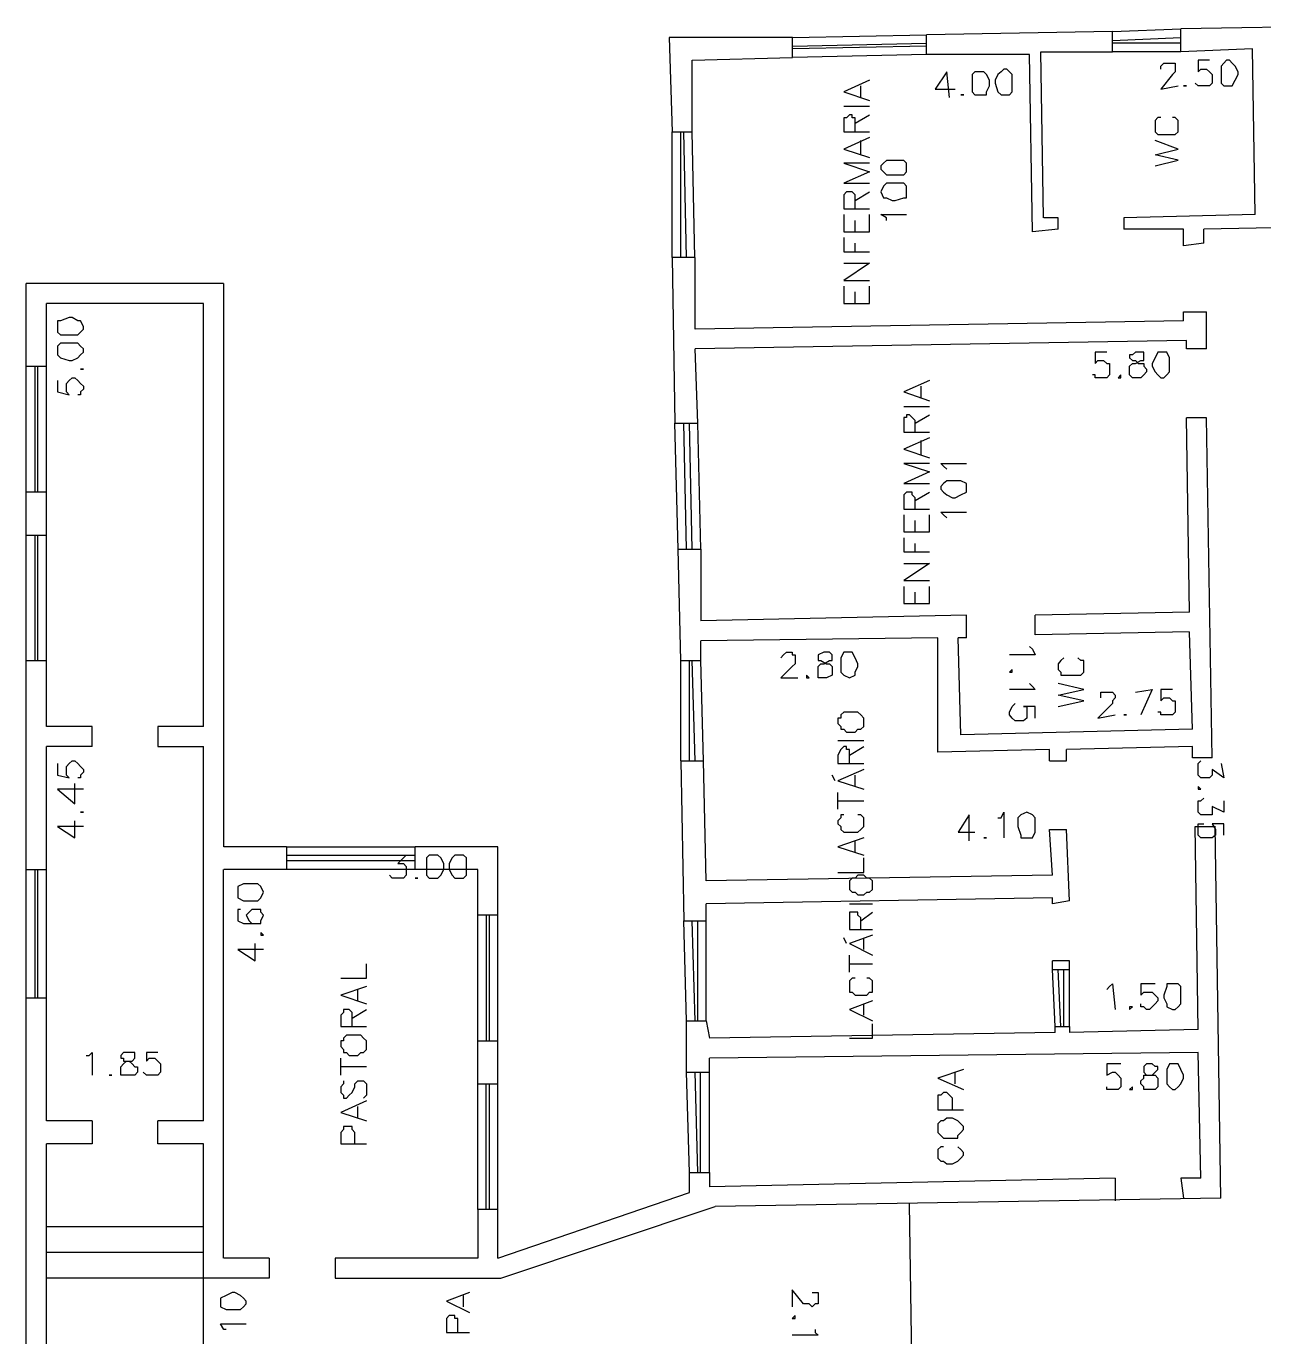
# Model space of a CAD drawing. Header units: millimetres. Extents: x -369 to -70, y -1414 to -1185.
# Drawn here: x -164.5 to -149.85, y -1281.71 to -1266.2 of the extents above; entities that cross this region are included whole.
import ezdxf

# ---------------------------------------------------------------- set-up
doc = ezdxf.new("R2010")
doc.units = ezdxf.units.MM
doc.header["$MEASUREMENT"] = 0
for name, color, linetype in [('10', 10, 'Continuous'), ('50', 50, 'Continuous'), ('6', 6, 'Continuous'), ('8', 8, 'Continuous')]:
    doc.layers.add(name, color=color, linetype=linetype)

msp = doc.modelspace()

# ---------------------------------------------------------------- linework, layer by layer
at = {"layer": '10'}
for points in [[(-148.901, -1266.202), (-150.831, -1266.234)], [(-150.831, -1266.506), (-150.831, -1266.234)], [(-156.618, -1266.605), (-155.431, -1266.573), (-155.431, -1266.573), (-155.431, -1266.334), (-155.431, -1266.334), (-156.889, -1266.334)], [(-156.889, -1266.334), (-156.853, -1267.453), (-156.853, -1267.453), (-156.618, -1267.453), (-156.618, -1267.453), (-156.618, -1266.605)], [(-151.642, -1266.266), (-153.844, -1266.302)], [(-153.844, -1266.538), (-153.844, -1266.302)], [(-152.489, -1266.506), (-151.642, -1266.506), (-151.642, -1266.506), (-151.642, -1266.266)], [(-152.625, -1266.538), (-153.844, -1266.538)], [(-152.589, -1268.636), (-152.625, -1266.538)], [(-152.457, -1268.468), (-152.489, -1266.506)], [(-149.984, -1266.47), (-150.831, -1266.506)], [(-149.952, -1268.432), (-149.984, -1266.47)], [(-152.285, -1268.604), (-152.285, -1268.468), (-152.285, -1268.468), (-152.453, -1268.468)], [(-149.952, -1268.432), (-151.506, -1268.468)], [(-151.506, -1268.468), (-151.506, -1268.604)], [(-152.285, -1268.604), (-152.589, -1268.636)], [(-150.799, -1268.604), (-151.506, -1268.604)], [(-150.559, -1268.771), (-150.799, -1268.803), (-150.799, -1268.803), (-150.799, -1268.604)], [(-148.701, -1268.568), (-150.559, -1268.604)], [(-150.559, -1268.771), (-150.559, -1268.604)], [(-156.582, -1269.787), (-156.582, -1268.939), (-156.582, -1268.939), (-156.853, -1268.939), (-156.853, -1268.939), (-156.821, -1270.902)], [(-162.168, -1269.247), (-164.502, -1269.247)], [(-164.502, -1270.226), (-164.502, -1269.247)], [(-162.164, -1275.913), (-162.164, -1269.247)], [(-164.502, -1270.226), (-164.263, -1270.226), (-164.263, -1270.226), (-164.263, -1269.483)], [(-162.404, -1269.483), (-164.263, -1269.483)], [(-162.404, -1274.49), (-162.404, -1269.483)], [(-150.799, -1269.687), (-150.799, -1269.583), (-150.799, -1269.583), (-150.527, -1269.583)], [(-150.527, -1270.022), (-150.527, -1269.583)], [(-150.799, -1269.687), (-156.582, -1269.787)], [(-150.763, -1269.922), (-156.582, -1270.022)], [(-150.527, -1270.022), (-150.763, -1270.022), (-150.763, -1270.022), (-150.763, -1269.922)], [(-156.55, -1270.902), (-156.582, -1270.022)], [(-150.763, -1270.834), (-150.527, -1270.834)], [(-150.731, -1273.136), (-150.763, -1270.838)], [(-150.459, -1274.862), (-150.527, -1270.838)], [(-156.821, -1270.902), (-156.55, -1270.902)], [(-164.502, -1272.224), (-164.502, -1271.717)], [(-164.502, -1272.224), (-164.263, -1272.224), (-164.263, -1272.224), (-164.263, -1271.717), (-164.263, -1271.717), (-164.502, -1271.717)], [(-156.753, -1273.711), (-156.785, -1272.392)], [(-156.785, -1272.392), (-156.514, -1272.392), (-156.514, -1272.392), (-156.514, -1273.239)], [(-153.368, -1273.171), (-156.514, -1273.239)], [(-153.368, -1273.439), (-153.368, -1273.171)], [(-150.731, -1273.136), (-152.557, -1273.171)], [(-152.557, -1273.407), (-152.557, -1273.171)], [(-150.731, -1273.371), (-152.557, -1273.407)], [(-153.708, -1273.439), (-156.514, -1273.475)], [(-156.514, -1273.711), (-156.514, -1273.475)], [(-153.708, -1274.794), (-153.708, -1273.439)], [(-153.436, -1274.59), (-153.468, -1273.439)], [(-153.368, -1273.439), (-153.468, -1273.439)], [(-150.695, -1274.522), (-150.731, -1273.375)], [(-164.502, -1273.711), (-164.263, -1273.711)], [(-164.502, -1276.181), (-164.502, -1273.711)], [(-164.263, -1274.49), (-164.263, -1273.711)], [(-156.753, -1273.711), (-156.514, -1273.711)], [(-163.723, -1274.726), (-163.723, -1274.49), (-163.723, -1274.49), (-164.263, -1274.49)], [(-162.404, -1274.49), (-162.944, -1274.49), (-162.944, -1274.49), (-162.944, -1274.726), (-162.944, -1274.726), (-162.404, -1274.726)], [(-150.695, -1274.522), (-153.436, -1274.59)], [(-163.723, -1274.726), (-164.263, -1274.726)], [(-164.263, -1276.181), (-164.263, -1274.726)], [(-162.404, -1279.158), (-162.404, -1274.726)], [(-152.385, -1274.762), (-153.708, -1274.794)], [(-152.385, -1274.898), (-152.385, -1274.762)], [(-152.385, -1274.898), (-152.186, -1274.898), (-152.186, -1274.898), (-152.186, -1274.762)], [(-150.695, -1274.726), (-152.186, -1274.762)], [(-150.459, -1274.862), (-150.695, -1274.862), (-150.695, -1274.862), (-150.695, -1274.726)], [(-156.753, -1274.898), (-156.482, -1274.898)], [(-156.753, -1274.898), (-156.717, -1276.792), (-156.717, -1276.792), (-156.45, -1276.792), (-156.45, -1276.792), (-156.45, -1276.588)], [(-156.45, -1276.317), (-156.482, -1274.898)], [(-150.627, -1278.075), (-150.663, -1275.673)], [(-150.663, -1275.673), (-150.423, -1275.673)], [(-150.359, -1280.073), (-150.427, -1275.673)], [(-152.353, -1276.249), (-152.385, -1275.709)], [(-152.385, -1275.709), (-152.186, -1275.709)], [(-152.15, -1276.552), (-152.186, -1275.709)], [(-161.421, -1275.913), (-162.164, -1275.913)], [(-161.421, -1275.913), (-161.421, -1276.181), (-161.421, -1276.181), (-162.164, -1276.181)], [(-158.919, -1275.913), (-159.899, -1275.913)], [(-159.899, -1276.181), (-159.899, -1275.913)], [(-158.919, -1276.724), (-158.919, -1275.913)], [(-164.502, -1276.181), (-164.263, -1276.181)], [(-162.168, -1280.785), (-162.168, -1276.181)], [(-159.155, -1276.181), (-159.899, -1276.181)], [(-158.919, -1276.724), (-159.155, -1276.724), (-159.155, -1276.724), (-159.155, -1276.181)], [(-152.353, -1276.249), (-156.45, -1276.317)], [(-152.353, -1276.52), (-156.45, -1276.588)], [(-152.15, -1276.552), (-152.353, -1276.588), (-152.353, -1276.588), (-152.353, -1276.52)], [(-152.353, -1277.368), (-152.353, -1277.264)], [(-152.353, -1277.368), (-152.15, -1277.368), (-152.15, -1277.368), (-152.15, -1277.264), (-152.15, -1277.264), (-152.353, -1277.264)], [(-164.502, -1285.756), (-164.502, -1277.703)], [(-164.502, -1277.703), (-164.263, -1277.703)], [(-163.723, -1279.158), (-164.263, -1279.158), (-164.263, -1279.158), (-164.263, -1277.703)], [(-156.685, -1278.583), (-156.685, -1277.975)], [(-156.685, -1277.975), (-156.45, -1277.975), (-156.45, -1277.975), (-156.414, -1278.179)], [(-152.321, -1278.111), (-156.414, -1278.179)], [(-152.321, -1278.111), (-152.321, -1278.043), (-152.321, -1278.043), (-152.15, -1278.043), (-152.15, -1278.043), (-152.15, -1278.111)], [(-150.627, -1278.075), (-152.15, -1278.111)], [(-159.155, -1278.718), (-159.155, -1278.211)], [(-159.155, -1278.718), (-158.919, -1278.718), (-158.919, -1278.718), (-158.919, -1278.211)], [(-159.155, -1278.211), (-158.919, -1278.211)], [(-156.685, -1278.583), (-156.414, -1278.583), (-156.414, -1278.583), (-156.414, -1278.415)], [(-150.627, -1278.347), (-156.414, -1278.415)], [(-150.595, -1279.837), (-150.627, -1278.347)], [(-163.723, -1279.158), (-163.723, -1279.43), (-163.723, -1279.43), (-164.263, -1279.43)], [(-162.404, -1279.158), (-162.944, -1279.158)], [(-162.404, -1279.43), (-162.944, -1279.43), (-162.944, -1279.43), (-162.944, -1279.158)], [(-164.263, -1285.756), (-164.263, -1279.43)], [(-162.404, -1281.02), (-162.404, -1279.43)], [(-156.649, -1280.005), (-156.649, -1279.769), (-156.649, -1279.769), (-156.414, -1279.769), (-156.414, -1279.769), (-156.414, -1279.937)], [(-151.61, -1279.837), (-156.414, -1279.937)], [(-151.61, -1279.837), (-151.61, -1280.105)], [(-150.595, -1279.837), (-150.831, -1279.837), (-150.799, -1280.073)], [(-158.919, -1280.785), (-156.649, -1280.005)], [(-158.883, -1281.02), (-156.346, -1280.173)], [(-150.359, -1280.073), (-156.346, -1280.173)], [(-158.919, -1280.785), (-158.919, -1280.209), (-158.919, -1280.209), (-159.155, -1280.209), (-159.155, -1280.785)], [(-161.625, -1280.785), (-161.625, -1281.02), (-161.625, -1281.02), (-162.404, -1281.02)], [(-161.625, -1280.785), (-162.164, -1280.785)], [(-159.155, -1280.785), (-160.846, -1280.785)], [(-160.846, -1280.785), (-160.846, -1281.02)], [(-160.846, -1281.02), (-158.883, -1281.02)]]:
    msp.add_lwpolyline(points, dxfattribs=at)
at = {"layer": '50'}
for points in [[(-151.067, -1266.709), (-151.067, -1266.673), (-151.035, -1266.641), (-150.999, -1266.641), (-150.967, -1266.641), (-150.931, -1266.641), (-150.899, -1266.641), (-150.899, -1266.673), (-150.899, -1266.709), (-150.899, -1266.741), (-150.931, -1266.773), (-151.067, -1266.945), (-150.863, -1266.909)], [(-150.491, -1266.605), (-150.627, -1266.605), (-150.627, -1266.741), (-150.595, -1266.709), (-150.527, -1266.709), (-150.491, -1266.741), (-150.459, -1266.773), (-150.459, -1266.809), (-150.459, -1266.841), (-150.459, -1266.877), (-150.491, -1266.909), (-150.527, -1266.909), (-150.595, -1266.909), (-150.627, -1266.909), (-150.663, -1266.877)], [(-150.291, -1266.605), (-150.323, -1266.641), (-150.355, -1266.673), (-150.355, -1266.741), (-150.355, -1266.773), (-150.355, -1266.877), (-150.323, -1266.909), (-150.291, -1266.909), (-150.255, -1266.909), (-150.223, -1266.909), (-150.187, -1266.841), (-150.155, -1266.773), (-150.155, -1266.741), (-150.187, -1266.673), (-150.223, -1266.641), (-150.255, -1266.605), (-150.291, -1266.605)], [(-154.519, -1266.841), (-154.823, -1266.977), (-154.823, -1266.977), (-154.519, -1267.081)], [(-153.572, -1267.045), (-153.604, -1266.741), (-153.604, -1266.741), (-153.74, -1266.945), (-153.504, -1266.945)], [(-153.233, -1266.741), (-153.269, -1266.741), (-153.301, -1266.773), (-153.301, -1266.841), (-153.301, -1266.909), (-153.301, -1266.977), (-153.269, -1267.013), (-153.201, -1267.013), (-153.133, -1267.013), (-153.133, -1266.977), (-153.097, -1266.909), (-153.097, -1266.841), (-153.133, -1266.773), (-153.165, -1266.741), (-153.201, -1266.741), (-153.233, -1266.741)], [(-152.929, -1266.709), (-152.961, -1266.741), (-152.997, -1266.773), (-153.029, -1266.841), (-153.029, -1266.877), (-152.997, -1266.977), (-152.961, -1267.013), (-152.929, -1267.013), (-152.893, -1267.013), (-152.861, -1267.013), (-152.829, -1266.977), (-152.829, -1266.877), (-152.829, -1266.841), (-152.829, -1266.773), (-152.861, -1266.741), (-152.893, -1266.709), (-152.929, -1266.709)], [(-154.619, -1267.045), (-154.619, -1266.909)], [(-150.763, -1266.909), (-150.799, -1266.909), (-150.763, -1266.909)], [(-154.823, -1267.149), (-154.519, -1267.149)], [(-153.4, -1267.013), (-153.436, -1267.013), (-153.4, -1267.013)], [(-154.687, -1267.453), (-154.687, -1267.317), (-154.687, -1267.285), (-154.723, -1267.285), (-154.723, -1267.249), (-154.755, -1267.249), (-154.791, -1267.285), (-154.823, -1267.285), (-154.823, -1267.317), (-154.823, -1267.453), (-154.823, -1267.453), (-154.519, -1267.453)], [(-154.687, -1267.349), (-154.519, -1267.249)], [(-151.067, -1267.281), (-151.103, -1267.281), (-151.135, -1267.317), (-151.135, -1267.349), (-151.135, -1267.417), (-151.135, -1267.453), (-151.103, -1267.485), (-151.067, -1267.485), (-151.035, -1267.485), (-150.967, -1267.485), (-150.931, -1267.485), (-150.899, -1267.485), (-150.863, -1267.453), (-150.863, -1267.417), (-150.863, -1267.349), (-150.863, -1267.317), (-150.899, -1267.281), (-150.931, -1267.281)], [(-154.519, -1267.521), (-154.823, -1267.657), (-154.823, -1267.657), (-154.519, -1267.756)], [(-154.619, -1267.724), (-154.619, -1267.553)], [(-151.135, -1267.856), (-150.863, -1267.788), (-150.863, -1267.788), (-151.135, -1267.724), (-151.135, -1267.724), (-150.863, -1267.657), (-150.863, -1267.657), (-151.135, -1267.553)], [(-154.519, -1267.824), (-154.823, -1267.824), (-154.823, -1267.824), (-154.519, -1267.924), (-154.519, -1267.924), (-154.823, -1268.06), (-154.823, -1268.06), (-154.519, -1268.06)], [(-154.384, -1267.892), (-154.352, -1267.924), (-154.316, -1267.96), (-154.248, -1267.96), (-154.216, -1267.96), (-154.112, -1267.96), (-154.08, -1267.924), (-154.08, -1267.892), (-154.08, -1267.856), (-154.08, -1267.824), (-154.112, -1267.792), (-154.216, -1267.792), (-154.248, -1267.792), (-154.316, -1267.792), (-154.352, -1267.824), (-154.384, -1267.856), (-154.384, -1267.892)], [(-154.384, -1268.164), (-154.352, -1268.232), (-154.316, -1268.232), (-154.248, -1268.264), (-154.216, -1268.264), (-154.112, -1268.232), (-154.08, -1268.232), (-154.08, -1268.164), (-154.08, -1268.096), (-154.112, -1268.06), (-154.216, -1268.06), (-154.248, -1268.06), (-154.316, -1268.06), (-154.352, -1268.096), (-154.384, -1268.164)], [(-154.687, -1268.364), (-154.687, -1268.232), (-154.687, -1268.196), (-154.723, -1268.164), (-154.755, -1268.164), (-154.791, -1268.164), (-154.823, -1268.196), (-154.823, -1268.232), (-154.823, -1268.364), (-154.823, -1268.364), (-154.519, -1268.364)], [(-154.687, -1268.264), (-154.519, -1268.164)], [(-154.823, -1268.432), (-154.823, -1268.636), (-154.823, -1268.636), (-154.519, -1268.636)], [(-154.687, -1268.636), (-154.687, -1268.5)], [(-154.519, -1268.636), (-154.519, -1268.432)], [(-154.316, -1268.5), (-154.316, -1268.468), (-154.384, -1268.432), (-154.08, -1268.432)], [(-154.823, -1268.704), (-154.823, -1268.871), (-154.823, -1268.871), (-154.519, -1268.871)], [(-154.687, -1268.871), (-154.687, -1268.771)], [(-154.823, -1269.007), (-154.519, -1269.007), (-154.519, -1269.007), (-154.823, -1269.211), (-154.823, -1269.211), (-154.519, -1269.211)], [(-154.823, -1269.279), (-154.823, -1269.483), (-154.823, -1269.483), (-154.519, -1269.483)], [(-154.519, -1269.483), (-154.519, -1269.279)], [(-154.687, -1269.483), (-154.687, -1269.347)], [(-164.131, -1269.787), (-164.131, -1269.823), (-164.095, -1269.855), (-163.995, -1269.855), (-163.959, -1269.855), (-163.891, -1269.855), (-163.859, -1269.823), (-163.823, -1269.787), (-163.823, -1269.755), (-163.859, -1269.687), (-163.891, -1269.687), (-163.959, -1269.651), (-163.995, -1269.651), (-164.095, -1269.687), (-164.131, -1269.687), (-164.131, -1269.755), (-164.131, -1269.787)], [(-164.131, -1270.058), (-164.131, -1270.09), (-164.095, -1270.126), (-163.995, -1270.158), (-163.959, -1270.158), (-163.891, -1270.126), (-163.859, -1270.09), (-163.823, -1270.058), (-163.823, -1270.022), (-163.859, -1269.99), (-163.891, -1269.954), (-163.959, -1269.954), (-163.995, -1269.954), (-164.095, -1269.954), (-164.131, -1269.99), (-164.131, -1270.022), (-164.131, -1270.058)], [(-151.71, -1270.058), (-151.846, -1270.058), (-151.846, -1270.194), (-151.814, -1270.158), (-151.746, -1270.158), (-151.71, -1270.194), (-151.678, -1270.194), (-151.678, -1270.262), (-151.678, -1270.294), (-151.678, -1270.33), (-151.71, -1270.362), (-151.746, -1270.362), (-151.814, -1270.362), (-151.846, -1270.362), (-151.846, -1270.33), (-151.878, -1270.33)], [(-151.37, -1270.058), (-151.406, -1270.09), (-151.438, -1270.09), (-151.438, -1270.126), (-151.406, -1270.158), (-151.37, -1270.158), (-151.338, -1270.194), (-151.27, -1270.194), (-151.27, -1270.226), (-151.238, -1270.262), (-151.238, -1270.294), (-151.27, -1270.33), (-151.306, -1270.362), (-151.37, -1270.362), (-151.406, -1270.362), (-151.438, -1270.33), (-151.438, -1270.294), (-151.438, -1270.262), (-151.438, -1270.226), (-151.406, -1270.194), (-151.37, -1270.194), (-151.306, -1270.158), (-151.27, -1270.158), (-151.27, -1270.126), (-151.27, -1270.09), (-151.27, -1270.058), (-151.306, -1270.058), (-151.37, -1270.058)], [(-151.067, -1270.058), (-151.103, -1270.058), (-151.135, -1270.126), (-151.17, -1270.194), (-151.17, -1270.226), (-151.135, -1270.294), (-151.103, -1270.33), (-151.067, -1270.362), (-151.035, -1270.362), (-150.999, -1270.33), (-150.967, -1270.294), (-150.967, -1270.226), (-150.967, -1270.194), (-150.967, -1270.126), (-150.999, -1270.058), (-151.035, -1270.058), (-151.067, -1270.058)], [(-163.859, -1270.262), (-163.859, -1270.262), (-163.823, -1270.262), (-163.859, -1270.262)], [(-164.131, -1270.394), (-164.131, -1270.53), (-163.995, -1270.566), (-164.027, -1270.53), (-164.027, -1270.498), (-164.027, -1270.462), (-164.027, -1270.43), (-163.995, -1270.394), (-163.959, -1270.362), (-163.927, -1270.362), (-163.891, -1270.394), (-163.859, -1270.43), (-163.823, -1270.462), (-163.823, -1270.498), (-163.859, -1270.53), (-163.859, -1270.566), (-163.891, -1270.566)], [(-153.808, -1270.394), (-154.112, -1270.53), (-154.112, -1270.53), (-153.808, -1270.634)], [(-151.542, -1270.33), (-151.574, -1270.362), (-151.542, -1270.362), (-151.542, -1270.33)], [(-153.908, -1270.598), (-153.908, -1270.462)], [(-154.112, -1270.702), (-153.808, -1270.702)], [(-153.976, -1271.005), (-153.976, -1270.87), (-154.012, -1270.834), (-154.044, -1270.802), (-154.08, -1270.802), (-154.08, -1270.834), (-154.112, -1270.834), (-154.112, -1270.87), (-154.112, -1271.005), (-154.112, -1271.005), (-153.808, -1271.005)], [(-153.976, -1270.902), (-153.808, -1270.802)], [(-153.808, -1271.073), (-154.112, -1271.209), (-154.112, -1271.209), (-153.808, -1271.309)], [(-153.908, -1271.277), (-153.908, -1271.105)], [(-153.808, -1271.377), (-154.112, -1271.377), (-154.112, -1271.377), (-153.808, -1271.477), (-153.808, -1271.477), (-154.112, -1271.613), (-154.112, -1271.613), (-153.808, -1271.613)], [(-153.604, -1271.445), (-153.64, -1271.409), (-153.672, -1271.377), (-153.368, -1271.377)], [(-153.672, -1271.681), (-153.64, -1271.717), (-153.604, -1271.749), (-153.536, -1271.785), (-153.504, -1271.785), (-153.436, -1271.749), (-153.368, -1271.717), (-153.368, -1271.681), (-153.368, -1271.649), (-153.368, -1271.613), (-153.436, -1271.581), (-153.504, -1271.581), (-153.536, -1271.581), (-153.604, -1271.581), (-153.64, -1271.613), (-153.672, -1271.649), (-153.672, -1271.681)], [(-153.976, -1271.917), (-153.976, -1271.785), (-154.012, -1271.749), (-154.012, -1271.717), (-154.044, -1271.717), (-154.08, -1271.717), (-154.112, -1271.749), (-154.112, -1271.785), (-154.112, -1271.917), (-154.112, -1271.917), (-153.808, -1271.917)], [(-153.976, -1271.817), (-153.808, -1271.717)], [(-153.604, -1272.021), (-153.64, -1271.985), (-153.672, -1271.953), (-153.368, -1271.953)], [(-154.112, -1271.985), (-154.112, -1272.188), (-154.112, -1272.188), (-153.808, -1272.188)], [(-153.976, -1272.188), (-153.976, -1272.053)], [(-153.808, -1272.188), (-153.808, -1271.985)], [(-154.112, -1272.256), (-154.112, -1272.424), (-154.112, -1272.424), (-153.808, -1272.424)], [(-153.976, -1272.424), (-153.976, -1272.324)], [(-154.112, -1272.56), (-153.808, -1272.56), (-153.808, -1272.56), (-154.112, -1272.764), (-154.112, -1272.764), (-153.808, -1272.764)], [(-154.112, -1272.832), (-154.112, -1273.036), (-154.112, -1273.036), (-153.808, -1273.036)], [(-153.976, -1273.036), (-153.976, -1272.9)], [(-153.808, -1273.036), (-153.808, -1272.832)], [(-155.566, -1273.679), (-155.566, -1273.679), (-155.535, -1273.643), (-155.499, -1273.611), (-155.435, -1273.611), (-155.435, -1273.643), (-155.399, -1273.643), (-155.399, -1273.679), (-155.399, -1273.711), (-155.399, -1273.747), (-155.435, -1273.779), (-155.566, -1273.915), (-155.367, -1273.915)], [(-155.059, -1273.611), (-155.127, -1273.643), (-155.127, -1273.679), (-155.127, -1273.711), (-155.095, -1273.711), (-155.027, -1273.747), (-154.991, -1273.747), (-154.959, -1273.779), (-154.959, -1273.815), (-154.959, -1273.847), (-154.959, -1273.883), (-155.027, -1273.915), (-155.059, -1273.915), (-155.127, -1273.915), (-155.127, -1273.883), (-155.127, -1273.847), (-155.127, -1273.815), (-155.127, -1273.779), (-155.095, -1273.747), (-155.059, -1273.747), (-154.991, -1273.711), (-154.959, -1273.711), (-154.959, -1273.679), (-154.959, -1273.643), (-154.991, -1273.611), (-155.027, -1273.611), (-155.059, -1273.611)], [(-154.791, -1273.611), (-154.823, -1273.611), (-154.859, -1273.679), (-154.859, -1273.747), (-154.859, -1273.779), (-154.859, -1273.847), (-154.823, -1273.883), (-154.755, -1273.915), (-154.687, -1273.883), (-154.687, -1273.847), (-154.655, -1273.779), (-154.655, -1273.747), (-154.687, -1273.679), (-154.723, -1273.611), (-154.755, -1273.611), (-154.791, -1273.611)], [(-152.625, -1273.543), (-152.589, -1273.575), (-152.557, -1273.643), (-152.861, -1273.643)], [(-152.218, -1273.679), (-152.253, -1273.711), (-152.285, -1273.747), (-152.285, -1273.815), (-152.253, -1273.847), (-152.253, -1273.883), (-152.218, -1273.883), (-152.186, -1273.883), (-152.082, -1273.883), (-152.05, -1273.883), (-152.014, -1273.883), (-151.982, -1273.847), (-151.982, -1273.815), (-151.982, -1273.747), (-151.982, -1273.711), (-152.014, -1273.711), (-152.05, -1273.679)], [(-152.829, -1273.847), (-152.829, -1273.815), (-152.861, -1273.847), (-152.829, -1273.847)], [(-155.263, -1273.883), (-155.263, -1273.915), (-155.231, -1273.915), (-155.263, -1273.883)], [(-152.625, -1273.983), (-152.589, -1274.015), (-152.557, -1274.051), (-152.861, -1274.051)], [(-152.285, -1274.255), (-151.982, -1274.187), (-151.982, -1274.187), (-152.285, -1274.119), (-152.285, -1274.119), (-151.982, -1274.051), (-151.982, -1274.051), (-152.285, -1273.983)], [(-151.778, -1274.151), (-151.778, -1274.119), (-151.778, -1274.083), (-151.746, -1274.083), (-151.678, -1274.083), (-151.642, -1274.083), (-151.61, -1274.119), (-151.61, -1274.151), (-151.642, -1274.187), (-151.642, -1274.219), (-151.814, -1274.39), (-151.61, -1274.354)], [(-151.37, -1274.083), (-151.17, -1274.051), (-151.17, -1274.051), (-151.306, -1274.354)], [(-150.931, -1274.051), (-151.067, -1274.051), (-151.067, -1274.187), (-151.035, -1274.151), (-150.967, -1274.151), (-150.931, -1274.187), (-150.899, -1274.187), (-150.899, -1274.255), (-150.899, -1274.286), (-150.899, -1274.322), (-150.931, -1274.354), (-150.967, -1274.354), (-150.999, -1274.354), (-151.067, -1274.354), (-151.067, -1274.322), (-151.103, -1274.322)], [(-152.557, -1274.39), (-152.557, -1274.255), (-152.693, -1274.255), (-152.657, -1274.255), (-152.657, -1274.286), (-152.657, -1274.354), (-152.657, -1274.39), (-152.693, -1274.422), (-152.725, -1274.422), (-152.761, -1274.422), (-152.793, -1274.422), (-152.829, -1274.39), (-152.861, -1274.354), (-152.861, -1274.322), (-152.829, -1274.255), (-152.793, -1274.219)], [(-154.891, -1274.454), (-154.859, -1274.49), (-154.859, -1274.522), (-154.823, -1274.522), (-154.791, -1274.558), (-154.687, -1274.558), (-154.655, -1274.522), (-154.619, -1274.522), (-154.587, -1274.49), (-154.587, -1274.454), (-154.587, -1274.39), (-154.619, -1274.354), (-154.655, -1274.322), (-154.687, -1274.322), (-154.791, -1274.322), (-154.823, -1274.322), (-154.859, -1274.354), (-154.859, -1274.39), (-154.891, -1274.39), (-154.891, -1274.454)], [(-151.474, -1274.354), (-151.506, -1274.354), (-151.474, -1274.354)], [(-154.891, -1274.658), (-154.587, -1274.658)], [(-154.755, -1274.93), (-154.755, -1274.83), (-154.755, -1274.762), (-154.791, -1274.762), (-154.791, -1274.726), (-154.823, -1274.726), (-154.859, -1274.762), (-154.891, -1274.83), (-154.891, -1274.93), (-154.891, -1274.93), (-154.587, -1274.93)], [(-154.755, -1274.83), (-154.587, -1274.726)], [(-164.131, -1274.93), (-164.131, -1275.066), (-163.995, -1275.098), (-164.027, -1275.066), (-164.027, -1275.03), (-164.027, -1274.998), (-164.027, -1274.962), (-163.995, -1274.93), (-163.959, -1274.898), (-163.927, -1274.898), (-163.891, -1274.93), (-163.859, -1274.962), (-163.823, -1274.998), (-163.823, -1275.03), (-163.859, -1275.066), (-163.859, -1275.098), (-163.891, -1275.098)], [(-150.355, -1274.93), (-150.323, -1275.098), (-150.459, -1274.998), (-150.459, -1275.066), (-150.491, -1275.098), (-150.527, -1275.098), (-150.559, -1275.098), (-150.595, -1275.098), (-150.627, -1275.066), (-150.627, -1275.03), (-150.627, -1274.998), (-150.627, -1274.93), (-150.595, -1274.898)], [(-154.923, -1275.134), (-154.959, -1275.066)], [(-154.587, -1274.998), (-154.891, -1275.134), (-154.891, -1275.134), (-154.587, -1275.234)], [(-154.687, -1275.202), (-154.687, -1275.066)], [(-163.823, -1275.234), (-164.131, -1275.234), (-164.131, -1275.234), (-163.927, -1275.405), (-163.927, -1275.166)], [(-150.595, -1275.234), (-150.627, -1275.202), (-150.627, -1275.234), (-150.595, -1275.234)], [(-154.891, -1275.469), (-154.891, -1275.27)], [(-154.891, -1275.369), (-154.587, -1275.369)], [(-150.323, -1275.369), (-150.323, -1275.505), (-150.459, -1275.437), (-150.459, -1275.469), (-150.459, -1275.505), (-150.459, -1275.537), (-150.527, -1275.537), (-150.559, -1275.537), (-150.595, -1275.537), (-150.627, -1275.505), (-150.627, -1275.469), (-150.627, -1275.405), (-150.627, -1275.369), (-150.595, -1275.369), (-150.559, -1275.338)], [(-163.859, -1275.505), (-163.859, -1275.505), (-163.823, -1275.505), (-163.859, -1275.505)], [(-154.823, -1275.537), (-154.859, -1275.537), (-154.859, -1275.573), (-154.891, -1275.605), (-154.891, -1275.641), (-154.859, -1275.673), (-154.859, -1275.709), (-154.823, -1275.741), (-154.791, -1275.741), (-154.687, -1275.741), (-154.655, -1275.741), (-154.619, -1275.709), (-154.587, -1275.673), (-154.587, -1275.641), (-154.587, -1275.605), (-154.587, -1275.573), (-154.619, -1275.537), (-154.655, -1275.537)], [(-153.337, -1275.845), (-153.337, -1275.537), (-153.337, -1275.537), (-153.468, -1275.741), (-153.269, -1275.741)], [(-152.997, -1275.573), (-152.961, -1275.573), (-152.929, -1275.505), (-152.929, -1275.809)], [(-152.657, -1275.505), (-152.725, -1275.537), (-152.761, -1275.573), (-152.761, -1275.641), (-152.761, -1275.673), (-152.725, -1275.777), (-152.725, -1275.809), (-152.657, -1275.809), (-152.625, -1275.809), (-152.589, -1275.809), (-152.557, -1275.741), (-152.557, -1275.673), (-152.557, -1275.641), (-152.557, -1275.573), (-152.589, -1275.537), (-152.657, -1275.505)], [(-163.823, -1275.673), (-164.131, -1275.673), (-164.131, -1275.673), (-163.927, -1275.809), (-163.927, -1275.605)], [(-150.323, -1275.777), (-150.323, -1275.641), (-150.459, -1275.641), (-150.423, -1275.709), (-150.423, -1275.741), (-150.423, -1275.777), (-150.459, -1275.809), (-150.527, -1275.809), (-150.595, -1275.809), (-150.627, -1275.777), (-150.627, -1275.741), (-150.627, -1275.709), (-150.627, -1275.641), (-150.595, -1275.641), (-150.559, -1275.641)], [(-154.587, -1275.809), (-154.891, -1275.913), (-154.891, -1275.913), (-154.587, -1276.013)], [(-154.687, -1275.977), (-154.687, -1275.845)], [(-153.165, -1275.809), (-153.165, -1275.809), (-153.133, -1275.809), (-153.165, -1275.809)], [(-160.17, -1276.013), (-160.002, -1276.013), (-160.102, -1276.113), (-160.066, -1276.113), (-160.034, -1276.113), (-160.002, -1276.149), (-160.002, -1276.181), (-160.002, -1276.217), (-160.002, -1276.249), (-160.034, -1276.285), (-160.066, -1276.285), (-160.134, -1276.285), (-160.17, -1276.285), (-160.202, -1276.249)], [(-159.695, -1276.013), (-159.731, -1276.013), (-159.763, -1276.045), (-159.763, -1276.113), (-159.763, -1276.181), (-159.763, -1276.249), (-159.731, -1276.285), (-159.695, -1276.285), (-159.663, -1276.285), (-159.627, -1276.285), (-159.595, -1276.249), (-159.559, -1276.181), (-159.559, -1276.113), (-159.595, -1276.045), (-159.627, -1276.013), (-159.663, -1276.013), (-159.695, -1276.013)], [(-159.391, -1276.013), (-159.427, -1276.013), (-159.459, -1276.045), (-159.495, -1276.113), (-159.495, -1276.181), (-159.459, -1276.249), (-159.427, -1276.285), (-159.391, -1276.285), (-159.359, -1276.285), (-159.323, -1276.285), (-159.291, -1276.249), (-159.291, -1276.181), (-159.291, -1276.113), (-159.291, -1276.045), (-159.323, -1276.013), (-159.359, -1276.013), (-159.391, -1276.013)], [(-154.891, -1276.217), (-154.587, -1276.217), (-154.587, -1276.045)], [(-159.899, -1276.285), (-159.899, -1276.285), (-159.867, -1276.285), (-159.899, -1276.285)], [(-154.755, -1276.385), (-154.755, -1276.421), (-154.723, -1276.453), (-154.687, -1276.453), (-154.655, -1276.484), (-154.587, -1276.484), (-154.551, -1276.453), (-154.519, -1276.453), (-154.483, -1276.421), (-154.483, -1276.385), (-154.483, -1276.353), (-154.483, -1276.317), (-154.519, -1276.285), (-154.551, -1276.285), (-154.587, -1276.249), (-154.655, -1276.249), (-154.687, -1276.285), (-154.723, -1276.285), (-154.755, -1276.317), (-154.755, -1276.353), (-154.755, -1276.385)], [(-161.997, -1276.453), (-161.997, -1276.52), (-161.929, -1276.552), (-161.861, -1276.552), (-161.829, -1276.552), (-161.761, -1276.552), (-161.725, -1276.52), (-161.693, -1276.453), (-161.725, -1276.385), (-161.761, -1276.353), (-161.829, -1276.353), (-161.861, -1276.353), (-161.929, -1276.353), (-161.997, -1276.385), (-161.997, -1276.453)], [(-154.755, -1276.588), (-154.483, -1276.588)], [(-161.965, -1276.656), (-161.997, -1276.656), (-161.997, -1276.724), (-161.997, -1276.792), (-161.929, -1276.824), (-161.861, -1276.824), (-161.793, -1276.824), (-161.725, -1276.824), (-161.725, -1276.792), (-161.693, -1276.724), (-161.725, -1276.688), (-161.725, -1276.656), (-161.793, -1276.656), (-161.829, -1276.656), (-161.861, -1276.688), (-161.897, -1276.724), (-161.861, -1276.792), (-161.829, -1276.824), (-161.793, -1276.824)], [(-154.619, -1276.892), (-154.619, -1276.756), (-154.655, -1276.724), (-154.655, -1276.688), (-154.687, -1276.688), (-154.723, -1276.688), (-154.755, -1276.688), (-154.755, -1276.724), (-154.755, -1276.756), (-154.755, -1276.892), (-154.755, -1276.892), (-154.483, -1276.892)], [(-154.619, -1276.792), (-154.483, -1276.688)], [(-161.725, -1276.96), (-161.725, -1276.96), (-161.693, -1276.96), (-161.725, -1276.928), (-161.725, -1276.96)], [(-161.693, -1277.128), (-161.997, -1277.128), (-161.997, -1277.128), (-161.793, -1277.264), (-161.793, -1277.06)], [(-154.791, -1277.06), (-154.823, -1276.992)], [(-154.483, -1276.96), (-154.755, -1277.06), (-154.755, -1277.06), (-154.483, -1277.196)], [(-154.587, -1277.128), (-154.587, -1276.992)], [(-154.755, -1277.4), (-154.755, -1277.196)], [(-160.778, -1277.468), (-160.474, -1277.468), (-160.474, -1277.3)], [(-154.755, -1277.3), (-154.483, -1277.3)], [(-154.687, -1277.468), (-154.723, -1277.468), (-154.755, -1277.5), (-154.755, -1277.536), (-154.755, -1277.603), (-154.755, -1277.635), (-154.723, -1277.635), (-154.687, -1277.671), (-154.655, -1277.671), (-154.587, -1277.671), (-154.551, -1277.671), (-154.519, -1277.635), (-154.483, -1277.635), (-154.483, -1277.603), (-154.483, -1277.536), (-154.483, -1277.5), (-154.519, -1277.468), (-154.551, -1277.468)], [(-151.71, -1277.603), (-151.678, -1277.567), (-151.642, -1277.536), (-151.61, -1277.839)], [(-151.135, -1277.536), (-151.306, -1277.536), (-151.306, -1277.671), (-151.27, -1277.635), (-151.238, -1277.635), (-151.202, -1277.635), (-151.17, -1277.635), (-151.135, -1277.671), (-151.103, -1277.703), (-151.103, -1277.739), (-151.135, -1277.771), (-151.17, -1277.807), (-151.202, -1277.839), (-151.238, -1277.839), (-151.27, -1277.807), (-151.306, -1277.807), (-151.306, -1277.771)], [(-150.931, -1277.536), (-150.999, -1277.536), (-150.999, -1277.567), (-151.035, -1277.671), (-151.035, -1277.703), (-150.999, -1277.771), (-150.999, -1277.807), (-150.931, -1277.839), (-150.899, -1277.839), (-150.863, -1277.807), (-150.831, -1277.771), (-150.831, -1277.703), (-150.831, -1277.635), (-150.831, -1277.567), (-150.863, -1277.536), (-150.931, -1277.536)], [(-160.474, -1277.567), (-160.778, -1277.671), (-160.778, -1277.671), (-160.474, -1277.771)], [(-160.574, -1277.739), (-160.574, -1277.603)], [(-160.642, -1278.043), (-160.642, -1277.907), (-160.642, -1277.875), (-160.678, -1277.839), (-160.71, -1277.839), (-160.746, -1277.839), (-160.746, -1277.875), (-160.778, -1277.907), (-160.778, -1278.043), (-160.778, -1278.043), (-160.474, -1278.043)], [(-160.642, -1277.943), (-160.474, -1277.839)], [(-154.483, -1277.739), (-154.755, -1277.839), (-154.755, -1277.839), (-154.483, -1277.975)], [(-154.587, -1277.907), (-154.587, -1277.771)], [(-151.438, -1277.807), (-151.438, -1277.807), (-151.438, -1277.839), (-151.406, -1277.807), (-151.438, -1277.807)], [(-154.755, -1278.179), (-154.483, -1278.179), (-154.483, -1278.011)], [(-160.778, -1278.279), (-160.746, -1278.315), (-160.746, -1278.347), (-160.71, -1278.347), (-160.678, -1278.383), (-160.574, -1278.383), (-160.542, -1278.347), (-160.51, -1278.347), (-160.474, -1278.315), (-160.474, -1278.279), (-160.474, -1278.211), (-160.51, -1278.179), (-160.542, -1278.143), (-160.574, -1278.143), (-160.678, -1278.143), (-160.71, -1278.143), (-160.746, -1278.179), (-160.746, -1278.211), (-160.778, -1278.211), (-160.778, -1278.279)], [(-163.791, -1278.383), (-163.755, -1278.383), (-163.723, -1278.347), (-163.723, -1278.619)], [(-163.315, -1278.347), (-163.351, -1278.347), (-163.383, -1278.383), (-163.383, -1278.415), (-163.351, -1278.415), (-163.351, -1278.451), (-163.283, -1278.451), (-163.247, -1278.483), (-163.216, -1278.519), (-163.184, -1278.519), (-163.184, -1278.583), (-163.216, -1278.619), (-163.247, -1278.619), (-163.315, -1278.619), (-163.351, -1278.619), (-163.383, -1278.619), (-163.383, -1278.583), (-163.383, -1278.519), (-163.351, -1278.483), (-163.315, -1278.451), (-163.247, -1278.451), (-163.216, -1278.415), (-163.216, -1278.383), (-163.216, -1278.347), (-163.247, -1278.347), (-163.315, -1278.347)], [(-162.944, -1278.347), (-163.08, -1278.347), (-163.08, -1278.451), (-163.048, -1278.415), (-162.98, -1278.415), (-162.944, -1278.451), (-162.912, -1278.483), (-162.912, -1278.519), (-162.912, -1278.551), (-162.912, -1278.583), (-162.944, -1278.619), (-162.98, -1278.619), (-163.048, -1278.619), (-163.08, -1278.619), (-163.116, -1278.583)], [(-160.778, -1278.619), (-160.778, -1278.415)], [(-151.542, -1278.483), (-151.71, -1278.483), (-151.71, -1278.619), (-151.642, -1278.583), (-151.61, -1278.583), (-151.574, -1278.619), (-151.542, -1278.651), (-151.542, -1278.686), (-151.542, -1278.718), (-151.542, -1278.754), (-151.574, -1278.786), (-151.61, -1278.786), (-151.642, -1278.786), (-151.71, -1278.786), (-151.71, -1278.754)], [(-151.238, -1278.483), (-151.27, -1278.515), (-151.27, -1278.551), (-151.27, -1278.583), (-151.238, -1278.619), (-151.17, -1278.619), (-151.135, -1278.619), (-151.103, -1278.651), (-151.103, -1278.686), (-151.103, -1278.718), (-151.103, -1278.754), (-151.135, -1278.786), (-151.17, -1278.786), (-151.238, -1278.786), (-151.27, -1278.786), (-151.27, -1278.754), (-151.306, -1278.718), (-151.306, -1278.686), (-151.27, -1278.651), (-151.27, -1278.619), (-151.202, -1278.619), (-151.17, -1278.619), (-151.135, -1278.583), (-151.103, -1278.551), (-151.103, -1278.515), (-151.135, -1278.515), (-151.17, -1278.483), (-151.238, -1278.483)], [(-150.931, -1278.483), (-150.967, -1278.483), (-150.999, -1278.551), (-150.999, -1278.619), (-150.999, -1278.651), (-150.999, -1278.718), (-150.967, -1278.754), (-150.931, -1278.786), (-150.899, -1278.786), (-150.863, -1278.754), (-150.831, -1278.718), (-150.799, -1278.651), (-150.799, -1278.619), (-150.831, -1278.551), (-150.863, -1278.483), (-150.899, -1278.483), (-150.931, -1278.483)], [(-163.519, -1278.619), (-163.519, -1278.619), (-163.487, -1278.619), (-163.519, -1278.619)], [(-160.778, -1278.515), (-160.474, -1278.515)], [(-153.404, -1278.551), (-153.708, -1278.651), (-153.708, -1278.651), (-153.404, -1278.786)], [(-153.504, -1278.718), (-153.504, -1278.583)], [(-160.746, -1278.686), (-160.746, -1278.718), (-160.778, -1278.754), (-160.778, -1278.822), (-160.746, -1278.854), (-160.746, -1278.89), (-160.71, -1278.89), (-160.678, -1278.854), (-160.642, -1278.822), (-160.61, -1278.754), (-160.61, -1278.718), (-160.574, -1278.686), (-160.51, -1278.686), (-160.474, -1278.718), (-160.474, -1278.754), (-160.474, -1278.822), (-160.474, -1278.854), (-160.51, -1278.89)], [(-151.406, -1278.754), (-151.438, -1278.786), (-151.406, -1278.786), (-151.406, -1278.754)], [(-160.474, -1278.922), (-160.778, -1279.058), (-160.778, -1279.058), (-160.474, -1279.158)], [(-153.536, -1279.026), (-153.536, -1278.89), (-153.572, -1278.854), (-153.604, -1278.822), (-153.64, -1278.822), (-153.672, -1278.854), (-153.708, -1278.854), (-153.708, -1278.89), (-153.708, -1279.026), (-153.708, -1279.026), (-153.404, -1279.026)], [(-160.574, -1279.126), (-160.574, -1278.99)], [(-160.61, -1279.43), (-160.61, -1279.294), (-160.642, -1279.262), (-160.642, -1279.226), (-160.678, -1279.226), (-160.71, -1279.226), (-160.746, -1279.226), (-160.746, -1279.262), (-160.778, -1279.294), (-160.778, -1279.43), (-160.778, -1279.43), (-160.474, -1279.43)], [(-153.708, -1279.262), (-153.708, -1279.294), (-153.672, -1279.33), (-153.64, -1279.362), (-153.604, -1279.362), (-153.536, -1279.362), (-153.472, -1279.362), (-153.472, -1279.33), (-153.436, -1279.294), (-153.404, -1279.262), (-153.404, -1279.226), (-153.436, -1279.194), (-153.472, -1279.158), (-153.536, -1279.126), (-153.604, -1279.126), (-153.64, -1279.158), (-153.672, -1279.158), (-153.708, -1279.194), (-153.708, -1279.226), (-153.708, -1279.262)], [(-153.64, -1279.466), (-153.672, -1279.466), (-153.708, -1279.498), (-153.708, -1279.534), (-153.708, -1279.566), (-153.708, -1279.598), (-153.672, -1279.634), (-153.64, -1279.634), (-153.604, -1279.666), (-153.536, -1279.666), (-153.472, -1279.634), (-153.436, -1279.598), (-153.404, -1279.566), (-153.404, -1279.534), (-153.436, -1279.498), (-153.472, -1279.466)], [(-162.2, -1281.324), (-162.2, -1281.36), (-162.133, -1281.392), (-162.065, -1281.392), (-162.033, -1281.392), (-161.965, -1281.392), (-161.929, -1281.36), (-161.897, -1281.324), (-161.897, -1281.292), (-161.929, -1281.256), (-161.965, -1281.224), (-162.033, -1281.188), (-162.065, -1281.188), (-162.133, -1281.224), (-162.2, -1281.256), (-162.2, -1281.292), (-162.2, -1281.324)], [(-159.255, -1281.188), (-159.527, -1281.292), (-159.527, -1281.292), (-159.255, -1281.428)], [(-159.323, -1281.36), (-159.323, -1281.224)], [(-155.195, -1281.188), (-155.195, -1281.188), (-155.163, -1281.188), (-155.127, -1281.188), (-155.127, -1281.224), (-155.127, -1281.292), (-155.127, -1281.324), (-155.163, -1281.324), (-155.195, -1281.36), (-155.231, -1281.324), (-155.299, -1281.324), (-155.435, -1281.156), (-155.435, -1281.36)], [(-162.133, -1281.628), (-162.164, -1281.628), (-162.2, -1281.56), (-161.897, -1281.56)], [(-159.391, -1281.664), (-159.391, -1281.528), (-159.391, -1281.496), (-159.427, -1281.496), (-159.427, -1281.46), (-159.495, -1281.46), (-159.527, -1281.496), (-159.527, -1281.528), (-159.527, -1281.664), (-159.527, -1281.664), (-159.255, -1281.664)], [(-155.399, -1281.496), (-155.399, -1281.46), (-155.435, -1281.496), (-155.399, -1281.496)], [(-155.163, -1281.628), (-155.163, -1281.664), (-155.127, -1281.696), (-155.435, -1281.696)]]:
    msp.add_lwpolyline(points, dxfattribs=at)
at = {"layer": '6'}
for points in [[(-154.012, -1282.239), (-154.044, -1280.141)], [(-162.404, -1280.413), (-164.263, -1280.413)], [(-162.404, -1280.717), (-164.263, -1280.717)], [(-162.404, -1281.02), (-164.263, -1281.02)], [(-162.404, -1283.118), (-162.404, -1281.02)]]:
    msp.add_lwpolyline(points, dxfattribs=at)
at = {"layer": '8'}
for points in [[(-151.642, -1266.266), (-150.831, -1266.234)], [(-155.431, -1266.334), (-153.844, -1266.302)], [(-151.642, -1266.37), (-150.831, -1266.334)], [(-155.431, -1266.438), (-153.844, -1266.402)], [(-153.844, -1266.438), (-155.431, -1266.47)], [(-153.844, -1266.538), (-155.431, -1266.573)], [(-150.831, -1266.402), (-151.642, -1266.402)], [(-150.831, -1266.506), (-151.642, -1266.506)], [(-156.853, -1268.939), (-156.853, -1267.453)], [(-156.753, -1268.939), (-156.753, -1267.453)], [(-156.685, -1268.939), (-156.717, -1267.453)], [(-156.586, -1268.939), (-156.618, -1267.453)], [(-164.502, -1271.717), (-164.502, -1270.226)], [(-164.398, -1271.717), (-164.398, -1270.226)], [(-164.366, -1271.717), (-164.366, -1270.226)], [(-164.263, -1271.717), (-164.263, -1270.226)], [(-156.785, -1272.392), (-156.821, -1270.902)], [(-156.685, -1272.392), (-156.717, -1270.902)], [(-156.618, -1272.392), (-156.649, -1270.902)], [(-156.514, -1272.392), (-156.55, -1270.902)], [(-164.502, -1273.711), (-164.502, -1272.224)], [(-164.398, -1273.711), (-164.398, -1272.224)], [(-164.366, -1273.711), (-164.366, -1272.224)], [(-164.263, -1273.711), (-164.263, -1272.224)], [(-156.753, -1274.898), (-156.753, -1273.711)], [(-156.649, -1274.898), (-156.649, -1273.711)], [(-156.582, -1274.898), (-156.618, -1273.711)], [(-156.482, -1274.898), (-156.514, -1273.711)], [(-161.421, -1275.913), (-159.899, -1275.913)], [(-161.421, -1276.013), (-159.899, -1276.013)], [(-159.899, -1276.081), (-161.421, -1276.081)], [(-164.502, -1277.703), (-164.502, -1276.181)], [(-164.398, -1277.703), (-164.398, -1276.181)], [(-164.366, -1277.703), (-164.366, -1276.181)], [(-164.263, -1277.703), (-164.263, -1276.181)], [(-159.899, -1276.181), (-161.421, -1276.181)], [(-159.155, -1278.211), (-159.155, -1276.724)], [(-159.051, -1278.211), (-159.051, -1276.724)], [(-159.019, -1278.211), (-159.019, -1276.724)], [(-158.919, -1278.211), (-158.919, -1276.724)], [(-156.685, -1277.975), (-156.717, -1276.792)], [(-156.582, -1277.975), (-156.618, -1276.792)], [(-156.55, -1277.975), (-156.55, -1276.792)], [(-156.45, -1277.975), (-156.45, -1276.792)], [(-152.321, -1278.043), (-152.353, -1277.368)], [(-152.253, -1278.043), (-152.285, -1277.368)], [(-152.218, -1278.043), (-152.218, -1277.368)], [(-152.15, -1278.043), (-152.15, -1277.368)], [(-156.649, -1279.769), (-156.685, -1278.583)], [(-156.55, -1279.769), (-156.582, -1278.583)], [(-156.518, -1279.769), (-156.518, -1278.583)], [(-156.414, -1279.769), (-156.414, -1278.583)], [(-159.155, -1280.209), (-159.155, -1278.718)], [(-159.055, -1280.209), (-159.055, -1278.718)], [(-159.019, -1280.209), (-159.019, -1278.718)], [(-158.919, -1280.209), (-158.919, -1278.718)]]:
    msp.add_lwpolyline(points, dxfattribs=at)

doc.saveas('drawing.dxf')
